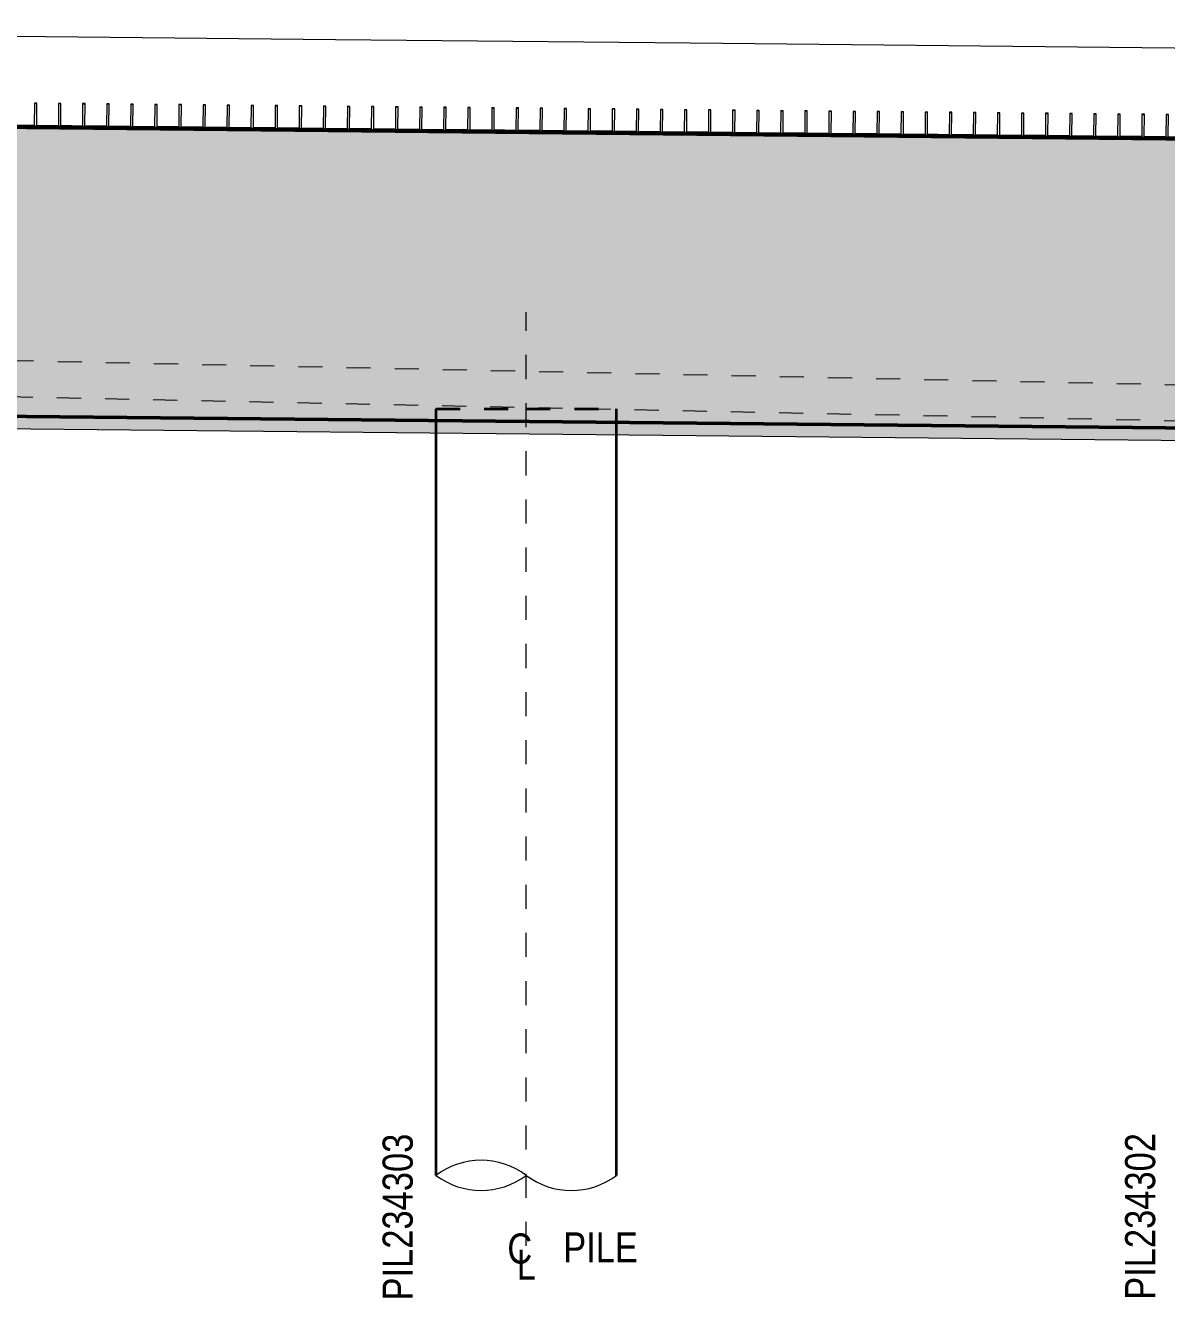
# Model space of a CAD drawing. Header units: metres. Extents: x 1652 to 1736, y -584 to 21.
# Drawn here: x 1724.7 to 1729.44, y 14.05 to 19.34 of the extents above; entities that cross this region are included whole.
import ezdxf

# ---------------------------------------------------------------- set-up
doc = ezdxf.new("R2010")
doc.units = ezdxf.units.M
doc.linetypes.add('JacobsCenter', pattern=[0.015, 0.009, -0.0015, 0.003, -0.0015])
doc.linetypes.add('JacobsDash', pattern=[0.0045, 0.003, -0.0015])
for name, color, linetype, lineweight in [('BRIDGE-ABUTMENT-CONC', 7, 'Continuous', 50), ('BRIDGE-FRAMING-LINE-18-HID', 7, 'JacobsDash', 18), ('D-BDGE', 7, 'Continuous', 13), ('D-BDGE-FLOOR', 7, 'Continuous', 50), ('D-BDGE-FNDN-LINES-18-HID', 7, 'JacobsDash', 18), ('D-BDGE-FNDN-PILE-CONC', 7, 'Continuous', 50), ('D-BDGE-FRAMING', 7, 'Continuous', 50), ('D-BDGE-LINE', 7, 'Continuous', 9), ('D-ENHA-GEN-LINE', 7, 'Continuous', 9), ('D-ENHA-TEXT-TAG', 7, 'Continuous', 18)]:
    doc.layers.add(name, color=color, linetype=linetype, lineweight=lineweight)
doc.styles.add('Arial Narrow_1', font='ARIALN.TTF', dxfattribs={"height": 0.125})

# ---------------------------------------------------------------- blocks, each defined once
blk = doc.blocks.new('01_SFO_FRP_Pile_CastInPlace_CS - CAST-IN-PLACE PILE - 0750-V4-DRG-2871071 - ABUTMENT A CONCRETE ELEVATION')
at = {"layer": 'D-BDGE-FNDN-LINES-18-HID', "lineweight": 35}
for p, q in [((1682.6854, 17.7527), (1682.6854, 17.7034)), ((1682.6854, 17.7527), (1683.0603, 17.7527)), ((1682.6854, 17.7527), (1683.0602, 17.7527)), ((1683.0603, 17.7527), (1683.4354, 17.7527)), ((1683.0604, 17.7527), (1683.4354, 17.7527)), ((1683.4354, 17.696), (1683.4354, 17.7527))]:
    blk.add_line(p, q, dxfattribs=at)
at = {"layer": 'D-BDGE-FNDN-PILE-CONC', "lineweight": 35}
for p, q in [((1682.6854, 17.7034), (1682.6854, 14.5698)), ((1683.4354, 14.5698), (1683.4354, 17.696))]:
    blk.add_line(p, q, dxfattribs=at)
blk = doc.blocks.new('07_STR_DPS_PermadecPanel - 07_STR_DPS_PermadecPanel-V16-DRG-2871071 - ABUTMENT A CONCRETE ELEVATION')
at = {"layer": 'BRIDGE-FRAMING-LINE-18-HID', "color": 9, "lineweight": 13, "true_color": 0xc3c3c3}
for p, q in [((1685.418, 18.9775), (1685.428, 18.9774)), ((1685.518, 18.9765), (1685.528, 18.9764)), ((1685.618, 18.9755), (1685.628, 18.9754)), ((1685.718, 18.9746), (1685.728, 18.9745)), ((1685.818, 18.9736), (1685.828, 18.9735)), ((1685.918, 18.9726), (1685.928, 18.9725)), ((1685.372, 18.8794), (1685.372, 18.8793)), ((1685.372, 18.879), (1685.372, 18.8793)), ((1685.3721, 18.885), (1685.4171, 18.8846)), ((1685.417, 18.8849), (1685.4171, 18.8846)), ((1685.4171, 18.8846), (1685.4171, 18.8848)), ((1685.427, 18.8848), (1685.427, 18.8845)), ((1685.4271, 18.8847), (1685.427, 18.8845)), ((1685.427, 18.8845), (1685.517, 18.8836)), ((1685.517, 18.8839), (1685.517, 18.8836)), ((1685.517, 18.8836), (1685.517, 18.8838)), ((1685.527, 18.8838), (1685.527, 18.8835)), ((1685.527, 18.8837), (1685.527, 18.8835)), ((1685.527, 18.8835), (1685.617, 18.8826)), ((1685.5774, 18.8773), (1685.9719, 18.8733)), ((1685.617, 18.8829), (1685.617, 18.8826)), ((1685.617, 18.8826), (1685.617, 18.8828)), ((1685.627, 18.8828), (1685.627, 18.8825)), ((1685.627, 18.8827), (1685.627, 18.8825)), ((1685.627, 18.8825), (1685.717, 18.8816)), ((1685.972, 18.873), (1685.6681, 18.876)), ((1685.717, 18.8819), (1685.717, 18.8816)), ((1685.717, 18.8816), (1685.717, 18.8818)), ((1685.727, 18.8818), (1685.727, 18.8815)), ((1685.727, 18.8817), (1685.727, 18.8815)), ((1685.727, 18.8815), (1685.817, 18.8806)), ((1685.817, 18.8809), (1685.817, 18.8806)), ((1685.817, 18.8806), (1685.817, 18.8808)), ((1685.827, 18.8808), (1685.827, 18.8805)), ((1685.827, 18.8807), (1685.827, 18.8805)), ((1685.827, 18.8805), (1685.917, 18.8796)), ((1685.917, 18.8799), (1685.917, 18.8796)), ((1685.917, 18.8796), (1685.917, 18.8798)), ((1685.927, 18.8798), (1685.927, 18.8795)), ((1685.927, 18.8797), (1685.927, 18.8795)), ((1685.927, 18.8795), (1685.972, 18.879)), ((1685.972, 18.873), (1685.9719, 18.8733)), ((1685.972, 18.8733), (1685.972, 18.873))]:
    blk.add_line(p, q, dxfattribs=at)
at = {"layer": 'D-BDGE-FRAMING', "color": 9, "lineweight": 13, "true_color": 0xc3c3c3}
for p, q in [((1685.418, 18.9779), (1685.417, 18.8849)), ((1685.428, 18.9778), (1685.418, 18.9779)), ((1685.427, 18.8848), (1685.428, 18.9778)), ((1685.518, 18.9769), (1685.517, 18.8839)), ((1685.528, 18.9768), (1685.518, 18.9769)), ((1685.527, 18.8838), (1685.528, 18.9768)), ((1685.6179, 18.9759), (1685.617, 18.8829)), ((1685.6279, 18.9758), (1685.6179, 18.9759)), ((1685.627, 18.8828), (1685.6279, 18.9758)), ((1685.7179, 18.9749), (1685.717, 18.8819)), ((1685.7279, 18.9748), (1685.7179, 18.9749)), ((1685.727, 18.8818), (1685.7279, 18.9748)), ((1685.8179, 18.9739), (1685.817, 18.8809)), ((1685.8279, 18.9738), (1685.8179, 18.9739)), ((1685.827, 18.8808), (1685.8279, 18.9738)), ((1685.9179, 18.9729), (1685.917, 18.8799)), ((1685.9279, 18.9728), (1685.9179, 18.9729)), ((1685.927, 18.8798), (1685.9279, 18.9728)), ((1685.417, 18.8849), (1685.372, 18.8853)), ((1685.372, 18.8853), (1685.372, 18.8794)), ((1685.372, 18.8793), (1685.5774, 18.8773)), ((1685.372, 18.8793), (1685.372, 18.879)), ((1685.668, 18.876), (1685.372, 18.879)), ((1685.517, 18.8839), (1685.427, 18.8848)), ((1685.617, 18.8829), (1685.527, 18.8838)), ((1685.717, 18.8819), (1685.627, 18.8828)), ((1685.817, 18.8809), (1685.727, 18.8818)), ((1685.917, 18.8799), (1685.827, 18.8808)), ((1685.972, 18.8793), (1685.927, 18.8798)), ((1685.9719, 18.8733), (1685.972, 18.8793))]:
    blk.add_line(p, q, dxfattribs=at)
blk = doc.blocks.new('07_STR_DPS_PermadecPanel - 07_STR_DPS_PermadecPanel-5973115-DRG-2871071 - ABUTMENT A CONCRETE ELEVATION')
at = {"layer": 'BRIDGE-FRAMING-LINE-18-HID', "color": 9, "lineweight": 13, "true_color": 0xc3c3c3}
for p, q in [((1684.818, 18.9836), (1684.828, 18.9835)), ((1684.918, 18.9826), (1684.928, 18.9825)), ((1685.018, 18.9816), (1685.028, 18.9815)), ((1685.118, 18.9807), (1685.128, 18.9806)), ((1685.218, 18.9797), (1685.228, 18.9796)), ((1685.318, 18.9787), (1685.328, 18.9786)), ((1684.772, 18.8851), (1684.772, 18.8854)), ((1684.772, 18.8854), (1684.772, 18.8851)), ((1685.372, 18.8791), (1684.772, 18.8851)), ((1684.7721, 18.8911), (1684.8171, 18.8907)), ((1684.817, 18.891), (1684.8171, 18.8907)), ((1684.8171, 18.8907), (1684.8171, 18.8909)), ((1684.827, 18.8909), (1684.827, 18.8906)), ((1684.8271, 18.8908), (1684.827, 18.8906)), ((1684.827, 18.8906), (1684.917, 18.8897)), ((1684.917, 18.89), (1684.917, 18.8897)), ((1684.917, 18.8897), (1684.917, 18.8899)), ((1684.927, 18.8899), (1684.927, 18.8896)), ((1684.927, 18.8898), (1684.927, 18.8896)), ((1684.927, 18.8896), (1685.017, 18.8887)), ((1685.017, 18.889), (1685.017, 18.8887)), ((1685.017, 18.8887), (1685.017, 18.8889)), ((1685.027, 18.8889), (1685.027, 18.8886)), ((1685.027, 18.8888), (1685.027, 18.8886)), ((1685.027, 18.8886), (1685.117, 18.8877)), ((1685.117, 18.888), (1685.117, 18.8877)), ((1685.117, 18.8877), (1685.117, 18.8879)), ((1685.127, 18.8879), (1685.127, 18.8876)), ((1685.127, 18.8878), (1685.127, 18.8876)), ((1685.127, 18.8876), (1685.217, 18.8867)), ((1685.217, 18.887), (1685.217, 18.8867)), ((1685.217, 18.8867), (1685.217, 18.8869)), ((1685.227, 18.8869), (1685.227, 18.8866)), ((1685.227, 18.8868), (1685.227, 18.8866)), ((1685.227, 18.8866), (1685.317, 18.8857)), ((1685.317, 18.886), (1685.317, 18.8857)), ((1685.317, 18.8857), (1685.317, 18.8859)), ((1685.327, 18.8859), (1685.327, 18.8856)), ((1685.327, 18.8858), (1685.327, 18.8856)), ((1685.327, 18.8856), (1685.372, 18.8851)), ((1685.372, 18.8791), (1685.3719, 18.8794)), ((1685.372, 18.8793), (1685.372, 18.8791))]:
    blk.add_line(p, q, dxfattribs=at)
at = {"layer": 'D-BDGE-FRAMING', "color": 9, "lineweight": 13, "true_color": 0xc3c3c3}
for p, q in [((1684.818, 18.984), (1684.817, 18.891)), ((1684.828, 18.9839), (1684.818, 18.984)), ((1684.827, 18.8909), (1684.828, 18.9839)), ((1684.918, 18.983), (1684.917, 18.89)), ((1684.928, 18.9829), (1684.918, 18.983)), ((1684.927, 18.8899), (1684.928, 18.9829)), ((1685.0179, 18.982), (1685.017, 18.889)), ((1685.0279, 18.9819), (1685.0179, 18.982)), ((1685.027, 18.8889), (1685.0279, 18.9819)), ((1685.1179, 18.981), (1685.117, 18.888)), ((1685.1279, 18.9809), (1685.1179, 18.981)), ((1685.127, 18.8879), (1685.1279, 18.9809)), ((1685.2179, 18.98), (1685.217, 18.887)), ((1685.2279, 18.9799), (1685.2179, 18.98)), ((1685.227, 18.8869), (1685.2279, 18.9799)), ((1685.3179, 18.979), (1685.317, 18.886)), ((1685.3279, 18.9789), (1685.3179, 18.979)), ((1685.327, 18.8859), (1685.3279, 18.9789)), ((1684.817, 18.891), (1684.772, 18.8914)), ((1684.772, 18.8914), (1684.772, 18.8854)), ((1684.772, 18.8854), (1685.3719, 18.8794)), ((1684.917, 18.89), (1684.827, 18.8909)), ((1685.017, 18.889), (1684.927, 18.8899)), ((1685.117, 18.888), (1685.027, 18.8889)), ((1685.217, 18.887), (1685.127, 18.8879)), ((1685.317, 18.886), (1685.227, 18.8869)), ((1685.372, 18.8854), (1685.327, 18.8859)), ((1685.3719, 18.8794), (1685.372, 18.8854))]:
    blk.add_line(p, q, dxfattribs=at)
blk = doc.blocks.new('07_STR_DPS_PermadecPanel - 07_STR_DPS_PermadecPanel-V17-DRG-2871071 - ABUTMENT A CONCRETE ELEVATION')
at = {"layer": 'BRIDGE-FRAMING-LINE-18-HID', "color": 9, "lineweight": 13, "true_color": 0xc3c3c3}
for p, q in [((1684.218, 18.9896), (1684.228, 18.9895)), ((1684.318, 18.9886), (1684.328, 18.9885)), ((1684.418, 18.9876), (1684.428, 18.9875)), ((1684.518, 18.9867), (1684.528, 18.9866)), ((1684.618, 18.9857), (1684.628, 18.9856)), ((1684.718, 18.9847), (1684.728, 18.9846)), ((1684.172, 18.8911), (1684.172, 18.8914)), ((1684.172, 18.8913), (1684.172, 18.8911)), ((1684.772, 18.8851), (1684.172, 18.8911)), ((1684.1721, 18.8971), (1684.2171, 18.8967)), ((1684.217, 18.897), (1684.2171, 18.8967)), ((1684.2171, 18.8967), (1684.2171, 18.8969)), ((1684.227, 18.8969), (1684.227, 18.8966)), ((1684.2271, 18.8968), (1684.227, 18.8966)), ((1684.227, 18.8966), (1684.317, 18.8957)), ((1684.317, 18.896), (1684.317, 18.8957)), ((1684.317, 18.8957), (1684.317, 18.8959)), ((1684.327, 18.8959), (1684.327, 18.8956)), ((1684.327, 18.8958), (1684.327, 18.8956)), ((1684.327, 18.8956), (1684.417, 18.8947)), ((1684.417, 18.895), (1684.417, 18.8947)), ((1684.417, 18.8947), (1684.417, 18.8949)), ((1684.427, 18.8949), (1684.427, 18.8946)), ((1684.427, 18.8948), (1684.427, 18.8946)), ((1684.427, 18.8946), (1684.517, 18.8937)), ((1684.517, 18.894), (1684.517, 18.8937)), ((1684.517, 18.8937), (1684.517, 18.8939)), ((1684.527, 18.8939), (1684.527, 18.8936)), ((1684.527, 18.8938), (1684.527, 18.8936)), ((1684.527, 18.8936), (1684.617, 18.8927)), ((1684.617, 18.893), (1684.617, 18.8927)), ((1684.617, 18.8927), (1684.617, 18.8929)), ((1684.627, 18.8929), (1684.627, 18.8926)), ((1684.627, 18.8928), (1684.627, 18.8926)), ((1684.627, 18.8926), (1684.717, 18.8917)), ((1684.717, 18.892), (1684.717, 18.8917)), ((1684.717, 18.8917), (1684.717, 18.8919)), ((1684.727, 18.8919), (1684.727, 18.8916)), ((1684.727, 18.8918), (1684.727, 18.8916)), ((1684.727, 18.8916), (1684.772, 18.8911)), ((1684.772, 18.8851), (1684.7719, 18.8854)), ((1684.772, 18.8854), (1684.772, 18.8851))]:
    blk.add_line(p, q, dxfattribs=at)
at = {"layer": 'D-BDGE-FRAMING', "color": 9, "lineweight": 13, "true_color": 0xc3c3c3}
for p, q in [((1684.218, 18.99), (1684.217, 18.897)), ((1684.228, 18.9899), (1684.218, 18.99)), ((1684.227, 18.8969), (1684.228, 18.9899)), ((1684.318, 18.989), (1684.317, 18.896)), ((1684.328, 18.9889), (1684.318, 18.989)), ((1684.327, 18.8959), (1684.328, 18.9889)), ((1684.4179, 18.988), (1684.417, 18.895)), ((1684.4279, 18.9879), (1684.4179, 18.988)), ((1684.427, 18.8949), (1684.4279, 18.9879)), ((1684.5179, 18.987), (1684.517, 18.894)), ((1684.5279, 18.9869), (1684.5179, 18.987)), ((1684.527, 18.8939), (1684.5279, 18.9869)), ((1684.6179, 18.986), (1684.617, 18.893)), ((1684.6279, 18.9859), (1684.6179, 18.986)), ((1684.627, 18.8929), (1684.6279, 18.9859)), ((1684.7179, 18.985), (1684.717, 18.892)), ((1684.7279, 18.9849), (1684.7179, 18.985)), ((1684.727, 18.8919), (1684.7279, 18.9849)), ((1684.217, 18.897), (1684.172, 18.8974)), ((1684.172, 18.8974), (1684.172, 18.8914)), ((1684.172, 18.8914), (1684.7719, 18.8854)), ((1684.317, 18.896), (1684.227, 18.8969)), ((1684.417, 18.895), (1684.327, 18.8959)), ((1684.517, 18.894), (1684.427, 18.8949)), ((1684.617, 18.893), (1684.527, 18.8939)), ((1684.717, 18.892), (1684.627, 18.8929)), ((1684.772, 18.8914), (1684.727, 18.8919)), ((1684.7719, 18.8854), (1684.772, 18.8914))]:
    blk.add_line(p, q, dxfattribs=at)
blk = doc.blocks.new('07_STR_DPS_PermadecPanel - 07_STR_DPS_PermadecPanel-5973118-DRG-2871071 - ABUTMENT A CONCRETE ELEVATION')
at = {"layer": 'BRIDGE-FRAMING-LINE-18-HID', "color": 9, "lineweight": 13, "true_color": 0xc3c3c3}
for p, q in [((1683.618, 18.9956), (1683.628, 18.9955)), ((1683.718, 18.9946), (1683.728, 18.9945)), ((1683.818, 18.9936), (1683.828, 18.9935)), ((1683.918, 18.9926), (1683.928, 18.9925)), ((1684.018, 18.9916), (1684.028, 18.9915)), ((1684.118, 18.9906), (1684.128, 18.9905)), ((1683.5721, 18.903), (1683.6171, 18.9026)), ((1683.617, 18.9029), (1683.6171, 18.9026)), ((1683.6171, 18.9026), (1683.6171, 18.9029)), ((1683.6271, 18.9028), (1683.627, 18.9025)), ((1683.627, 18.9028), (1683.627, 18.9025)), ((1683.627, 18.9025), (1683.717, 18.9016)), ((1683.717, 18.9016), (1683.717, 18.9019)), ((1683.717, 18.9019), (1683.717, 18.9016)), ((1683.727, 18.9018), (1683.727, 18.9015)), ((1683.727, 18.9018), (1683.727, 18.9015)), ((1683.727, 18.9015), (1683.817, 18.9006)), ((1683.572, 18.8975), (1683.572, 18.8974)), ((1683.572, 18.897), (1683.572, 18.8973)), ((1683.817, 18.9006), (1683.817, 18.9009)), ((1683.817, 18.9009), (1683.817, 18.9006)), ((1683.827, 18.9008), (1683.827, 18.9005)), ((1683.827, 18.9008), (1683.827, 18.9005)), ((1683.827, 18.9005), (1683.917, 18.8996)), ((1683.917, 18.8996), (1683.917, 18.8999)), ((1683.917, 18.8999), (1683.917, 18.8996)), ((1683.927, 18.8998), (1683.927, 18.8995)), ((1683.927, 18.8998), (1683.927, 18.8995)), ((1683.927, 18.8995), (1684.017, 18.8986)), ((1684.017, 18.8986), (1684.017, 18.8989)), ((1684.017, 18.8989), (1684.017, 18.8986)), ((1684.0252, 18.8928), (1684.1719, 18.8914)), ((1684.027, 18.8988), (1684.027, 18.8985)), ((1684.027, 18.8988), (1684.027, 18.8985)), ((1684.027, 18.8985), (1684.117, 18.8976)), ((1684.172, 18.891), (1684.1033, 18.8917)), ((1684.117, 18.8976), (1684.117, 18.8979)), ((1684.117, 18.8979), (1684.117, 18.8976)), ((1684.127, 18.8978), (1684.127, 18.8975)), ((1684.127, 18.8978), (1684.127, 18.8975)), ((1684.127, 18.8975), (1684.172, 18.897)), ((1684.172, 18.891), (1684.1719, 18.8914)), ((1684.172, 18.8913), (1684.172, 18.891))]:
    blk.add_line(p, q, dxfattribs=at)
at = {"layer": 'D-BDGE-FRAMING', "color": 9, "lineweight": 13, "true_color": 0xc3c3c3}
for p, q in [((1683.618, 18.9959), (1683.617, 18.9029)), ((1683.628, 18.9958), (1683.618, 18.9959)), ((1683.627, 18.9028), (1683.628, 18.9958)), ((1683.718, 18.9949), (1683.717, 18.9019)), ((1683.728, 18.9948), (1683.718, 18.9949)), ((1683.727, 18.9018), (1683.728, 18.9948)), ((1683.8179, 18.9939), (1683.817, 18.9009)), ((1683.8279, 18.9938), (1683.8179, 18.9939)), ((1683.827, 18.9008), (1683.8279, 18.9938)), ((1683.9179, 18.9929), (1683.917, 18.8999)), ((1683.9279, 18.9928), (1683.9179, 18.9929)), ((1683.927, 18.8998), (1683.9279, 18.9928)), ((1684.0179, 18.9919), (1684.017, 18.8989)), ((1684.0279, 18.9918), (1684.0179, 18.9919)), ((1684.027, 18.8988), (1684.0279, 18.9918)), ((1684.1179, 18.9909), (1684.117, 18.8979)), ((1684.1279, 18.9908), (1684.1179, 18.9909)), ((1684.127, 18.8978), (1684.1279, 18.9908)), ((1683.617, 18.9029), (1683.572, 18.9034)), ((1683.572, 18.9034), (1683.572, 18.8975)), ((1683.717, 18.9019), (1683.627, 18.9028)), ((1683.817, 18.9009), (1683.727, 18.9018)), ((1683.572, 18.8974), (1684.0251, 18.8928)), ((1683.572, 18.8974), (1683.572, 18.897)), ((1684.1032, 18.8917), (1683.572, 18.897)), ((1683.917, 18.8999), (1683.827, 18.9008)), ((1684.017, 18.8989), (1683.927, 18.8998)), ((1684.117, 18.8979), (1684.027, 18.8988)), ((1684.172, 18.8974), (1684.127, 18.8978)), ((1684.1719, 18.8914), (1684.172, 18.8974))]:
    blk.add_line(p, q, dxfattribs=at)
blk = doc.blocks.new('07_STR_DPS_PermadecPanel - 07_STR_DPS_PermadecPanel-5973119-DRG-2871071 - ABUTMENT A CONCRETE ELEVATION')
at = {"layer": 'BRIDGE-FRAMING-LINE-18-HID', "color": 9, "lineweight": 13, "true_color": 0xc3c3c3}
for p, q in [((1683.018, 19.0017), (1683.028, 19.0016)), ((1683.118, 19.0007), (1683.128, 19.0006)), ((1683.218, 18.9997), (1683.228, 18.9996)), ((1683.318, 18.9988), (1683.328, 18.9987)), ((1683.418, 18.9978), (1683.428, 18.9977)), ((1683.518, 18.9968), (1683.528, 18.9967)), ((1682.972, 18.9032), (1682.972, 18.9035)), ((1682.972, 18.9034), (1682.972, 18.9032)), ((1683.572, 18.8972), (1682.972, 18.9032)), ((1682.9721, 18.9092), (1683.0171, 18.9088)), ((1683.017, 18.9091), (1683.0171, 18.9088)), ((1683.0171, 18.9088), (1683.0171, 18.909)), ((1683.027, 18.909), (1683.027, 18.9087)), ((1683.0271, 18.9089), (1683.027, 18.9087)), ((1683.027, 18.9087), (1683.117, 18.9078)), ((1683.117, 18.9081), (1683.117, 18.9078)), ((1683.117, 18.9078), (1683.117, 18.908)), ((1683.127, 18.908), (1683.127, 18.9077)), ((1683.127, 18.9079), (1683.127, 18.9077)), ((1683.127, 18.9077), (1683.217, 18.9068)), ((1683.217, 18.9071), (1683.217, 18.9068)), ((1683.217, 18.9068), (1683.217, 18.907)), ((1683.227, 18.907), (1683.227, 18.9067)), ((1683.227, 18.9069), (1683.227, 18.9067)), ((1683.227, 18.9067), (1683.317, 18.9058)), ((1683.317, 18.9061), (1683.317, 18.9058)), ((1683.317, 18.9058), (1683.317, 18.906)), ((1683.327, 18.906), (1683.327, 18.9057)), ((1683.327, 18.9059), (1683.327, 18.9057)), ((1683.327, 18.9057), (1683.417, 18.9048)), ((1683.417, 18.9051), (1683.417, 18.9048)), ((1683.417, 18.9048), (1683.417, 18.905)), ((1683.427, 18.905), (1683.427, 18.9047)), ((1683.427, 18.9049), (1683.427, 18.9047)), ((1683.427, 18.9047), (1683.517, 18.9038)), ((1683.517, 18.9041), (1683.517, 18.9038)), ((1683.517, 18.9038), (1683.517, 18.904)), ((1683.527, 18.904), (1683.527, 18.9037)), ((1683.527, 18.9039), (1683.527, 18.9037)), ((1683.527, 18.9037), (1683.572, 18.9032)), ((1683.572, 18.8972), (1683.5719, 18.8975)), ((1683.572, 18.8973), (1683.572, 18.8972))]:
    blk.add_line(p, q, dxfattribs=at)
at = {"layer": 'D-BDGE-FRAMING', "color": 9, "lineweight": 13, "true_color": 0xc3c3c3}
for p, q in [((1683.018, 19.0021), (1683.017, 18.9091)), ((1683.028, 19.002), (1683.018, 19.0021)), ((1683.027, 18.909), (1683.028, 19.002)), ((1683.118, 19.0011), (1683.117, 18.9081)), ((1683.128, 19.001), (1683.118, 19.0011)), ((1683.127, 18.908), (1683.128, 19.001)), ((1683.2179, 19.0001), (1683.217, 18.9071)), ((1683.2279, 19), (1683.2179, 19.0001)), ((1683.227, 18.907), (1683.2279, 19)), ((1683.3179, 18.9991), (1683.317, 18.9061)), ((1683.3279, 18.999), (1683.3179, 18.9991)), ((1683.327, 18.906), (1683.3279, 18.999)), ((1683.4179, 18.9981), (1683.417, 18.9051)), ((1683.4279, 18.998), (1683.4179, 18.9981)), ((1683.427, 18.905), (1683.4279, 18.998)), ((1683.5179, 18.9971), (1683.517, 18.9041)), ((1683.5279, 18.997), (1683.5179, 18.9971)), ((1683.527, 18.904), (1683.5279, 18.997)), ((1683.017, 18.9091), (1682.972, 18.9095)), ((1682.972, 18.9095), (1682.972, 18.9035)), ((1682.972, 18.9035), (1683.5719, 18.8975)), ((1683.117, 18.9081), (1683.027, 18.909)), ((1683.217, 18.9071), (1683.127, 18.908)), ((1683.317, 18.9061), (1683.227, 18.907)), ((1683.417, 18.9051), (1683.327, 18.906)), ((1683.517, 18.9041), (1683.427, 18.905)), ((1683.572, 18.9035), (1683.527, 18.904)), ((1683.5719, 18.8975), (1683.572, 18.9035))]:
    blk.add_line(p, q, dxfattribs=at)
blk = doc.blocks.new('07_STR_DPS_PermadecPanel - 07_STR_DPS_PermadecPanel-5973120-DRG-2871071 - ABUTMENT A CONCRETE ELEVATION')
at = {"layer": 'BRIDGE-FRAMING-LINE-18-HID', "color": 9, "lineweight": 13, "true_color": 0xc3c3c3}
for p, q in [((1682.418, 19.0076), (1682.428, 19.0075)), ((1682.518, 19.0066), (1682.528, 19.0065)), ((1682.618, 19.0056), (1682.628, 19.0055)), ((1682.718, 19.0046), (1682.728, 19.0045)), ((1682.818, 19.0036), (1682.828, 19.0035)), ((1682.918, 19.0026), (1682.928, 19.0025)), ((1682.372, 18.9094), (1682.372, 18.9091)), ((1682.372, 18.9091), (1682.372, 18.9093)), ((1682.3721, 18.9151), (1682.4171, 18.9146)), ((1682.417, 18.9149), (1682.4171, 18.9146)), ((1682.4171, 18.9146), (1682.4171, 18.9149)), ((1682.972, 18.9031), (1682.4221, 18.9086)), ((1682.4271, 18.9148), (1682.427, 18.9145)), ((1682.427, 18.9148), (1682.427, 18.9145)), ((1682.427, 18.9145), (1682.517, 18.9136)), ((1682.429, 18.9088), (1682.9719, 18.9034)), ((1682.517, 18.9136), (1682.517, 18.9139)), ((1682.517, 18.9139), (1682.517, 18.9136)), ((1682.527, 18.9138), (1682.527, 18.9135)), ((1682.527, 18.9138), (1682.527, 18.9135)), ((1682.527, 18.9135), (1682.617, 18.9126)), ((1682.617, 18.9126), (1682.617, 18.9129)), ((1682.617, 18.9129), (1682.617, 18.9126)), ((1682.627, 18.9128), (1682.627, 18.9125)), ((1682.627, 18.9128), (1682.627, 18.9125)), ((1682.627, 18.9125), (1682.717, 18.9116)), ((1682.717, 18.9116), (1682.717, 18.9119)), ((1682.717, 18.9119), (1682.717, 18.9116)), ((1682.727, 18.9118), (1682.727, 18.9115)), ((1682.727, 18.9118), (1682.727, 18.9115)), ((1682.727, 18.9115), (1682.817, 18.9106)), ((1682.817, 18.9106), (1682.817, 18.9109)), ((1682.817, 18.9109), (1682.817, 18.9106)), ((1682.827, 18.9108), (1682.827, 18.9105)), ((1682.827, 18.9108), (1682.827, 18.9105)), ((1682.827, 18.9105), (1682.917, 18.9096)), ((1682.917, 18.9096), (1682.917, 18.9099)), ((1682.917, 18.9099), (1682.917, 18.9096)), ((1682.927, 18.9098), (1682.927, 18.9095)), ((1682.927, 18.9098), (1682.927, 18.9095)), ((1682.927, 18.9095), (1682.972, 18.9091)), ((1682.972, 18.9031), (1682.9719, 18.9034)), ((1682.972, 18.9034), (1682.972, 18.9031))]:
    blk.add_line(p, q, dxfattribs=at)
at = {"layer": 'D-BDGE-FRAMING', "color": 9, "lineweight": 13, "true_color": 0xc3c3c3}
for p, q in [((1682.418, 19.0079), (1682.417, 18.9149)), ((1682.428, 19.0078), (1682.418, 19.0079)), ((1682.427, 18.9148), (1682.428, 19.0078)), ((1682.518, 19.0069), (1682.517, 18.9139)), ((1682.528, 19.0068), (1682.518, 19.0069)), ((1682.527, 18.9138), (1682.528, 19.0068)), ((1682.6179, 19.0059), (1682.617, 18.9129)), ((1682.6279, 19.0058), (1682.6179, 19.0059)), ((1682.627, 18.9128), (1682.6279, 19.0058)), ((1682.7179, 19.0049), (1682.717, 18.9119)), ((1682.7279, 19.0048), (1682.7179, 19.0049)), ((1682.727, 18.9118), (1682.7279, 19.0048)), ((1682.8179, 19.0039), (1682.817, 18.9109)), ((1682.8279, 19.0038), (1682.8179, 19.0039)), ((1682.827, 18.9108), (1682.8279, 19.0038)), ((1682.9179, 19.0029), (1682.917, 18.9099)), ((1682.9279, 19.0028), (1682.9179, 19.0029)), ((1682.927, 18.9098), (1682.9279, 19.0028)), ((1682.417, 18.9149), (1682.372, 18.9154)), ((1682.372, 18.9154), (1682.372, 18.9094)), ((1682.372, 18.9094), (1682.4289, 18.9088)), ((1682.422, 18.9086), (1682.372, 18.9091)), ((1682.517, 18.9139), (1682.427, 18.9148)), ((1682.617, 18.9129), (1682.527, 18.9138)), ((1682.717, 18.9119), (1682.627, 18.9128)), ((1682.817, 18.9109), (1682.727, 18.9118)), ((1682.917, 18.9099), (1682.827, 18.9108)), ((1682.972, 18.9094), (1682.927, 18.9098)), ((1682.9719, 18.9034), (1682.972, 18.9094))]:
    blk.add_line(p, q, dxfattribs=at)
blk = doc.blocks.new('07_STR_DPS_PermadecPanel - 07_STR_DPS_PermadecPanel-V18-DRG-2871071 - ABUTMENT A CONCRETE ELEVATION')
at = {"layer": 'BRIDGE-FRAMING-LINE-18-HID', "color": 9, "lineweight": 13, "true_color": 0xc3c3c3}
for p, q in [((1681.818, 19.0135), (1681.828, 19.0134)), ((1681.918, 19.0125), (1681.928, 19.0124)), ((1682.018, 19.0115), (1682.028, 19.0114)), ((1682.118, 19.0106), (1682.128, 19.0105)), ((1682.218, 19.0096), (1682.228, 19.0095)), ((1682.318, 19.0086), (1682.328, 19.0085)), ((1681.772, 18.9155), (1681.772, 18.9153)), ((1681.772, 18.915), (1681.772, 18.9153)), ((1681.7721, 18.921), (1681.8171, 18.9206)), ((1681.817, 18.9209), (1681.8171, 18.9206)), ((1681.8171, 18.9206), (1681.8171, 18.9208)), ((1681.827, 18.9208), (1681.827, 18.9205)), ((1681.8271, 18.9207), (1681.827, 18.9205)), ((1681.827, 18.9205), (1681.917, 18.9196)), ((1681.917, 18.9199), (1681.917, 18.9196)), ((1681.917, 18.9196), (1681.917, 18.9198)), ((1681.927, 18.9198), (1681.927, 18.9195)), ((1681.927, 18.9197), (1681.927, 18.9195)), ((1681.927, 18.9195), (1682.017, 18.9186)), ((1682.017, 18.9189), (1682.017, 18.9186)), ((1682.017, 18.9186), (1682.017, 18.9188)), ((1682.027, 18.9188), (1682.027, 18.9185)), ((1682.027, 18.9187), (1682.027, 18.9185)), ((1682.027, 18.9185), (1682.117, 18.9176)), ((1682.117, 18.9179), (1682.117, 18.9176)), ((1682.117, 18.9176), (1682.117, 18.9178)), ((1682.127, 18.9178), (1682.127, 18.9175)), ((1682.127, 18.9177), (1682.127, 18.9175)), ((1682.127, 18.9175), (1682.217, 18.9166)), ((1682.217, 18.9169), (1682.217, 18.9166)), ((1682.217, 18.9166), (1682.217, 18.9168)), ((1682.227, 18.9168), (1682.227, 18.9165)), ((1682.227, 18.9167), (1682.227, 18.9165)), ((1682.227, 18.9165), (1682.317, 18.9156)), ((1682.317, 18.9159), (1682.317, 18.9156)), ((1682.317, 18.9156), (1682.317, 18.9158)), ((1682.327, 18.9158), (1682.327, 18.9155)), ((1682.327, 18.9157), (1682.327, 18.9155)), ((1682.327, 18.9155), (1682.372, 18.915)), ((1682.372, 18.9093), (1682.372, 18.909))]:
    blk.add_line(p, q, dxfattribs=at)
at = {"layer": 'D-BDGE-FRAMING', "color": 9, "lineweight": 13, "true_color": 0xc3c3c3}
for p, q in [((1681.818, 19.0139), (1681.817, 18.9209)), ((1681.828, 19.0138), (1681.818, 19.0139)), ((1681.827, 18.9208), (1681.828, 19.0138)), ((1681.918, 19.0129), (1681.917, 18.9199)), ((1681.928, 19.0128), (1681.918, 19.0129)), ((1681.927, 18.9198), (1681.928, 19.0128)), ((1682.0179, 19.0119), (1682.017, 18.9189)), ((1682.0279, 19.0118), (1682.0179, 19.0119)), ((1682.027, 18.9188), (1682.0279, 19.0118)), ((1682.1179, 19.0109), (1682.117, 18.9179)), ((1682.1279, 19.0108), (1682.1179, 19.0109)), ((1682.127, 18.9178), (1682.1279, 19.0108)), ((1682.2179, 19.0099), (1682.217, 18.9169)), ((1682.2279, 19.0098), (1682.2179, 19.0099)), ((1682.227, 18.9168), (1682.2279, 19.0098)), ((1682.3179, 19.0089), (1682.317, 18.9159)), ((1682.3279, 19.0088), (1682.3179, 19.0089)), ((1682.327, 18.9158), (1682.3279, 19.0088)), ((1681.817, 18.9209), (1681.772, 18.9213)), ((1681.772, 18.9213), (1681.772, 18.9155)), ((1681.772, 18.9153), (1682.3719, 18.9093)), ((1681.772, 18.9153), (1681.772, 18.915)), ((1682.372, 18.909), (1681.772, 18.915)), ((1681.917, 18.9199), (1681.827, 18.9208)), ((1682.017, 18.9189), (1681.927, 18.9198)), ((1682.117, 18.9179), (1682.027, 18.9188)), ((1682.217, 18.9169), (1682.127, 18.9178)), ((1682.317, 18.9159), (1682.227, 18.9168)), ((1682.372, 18.9153), (1682.327, 18.9158)), ((1682.3719, 18.9094), (1682.372, 18.9153)), ((1682.372, 18.909), (1682.3719, 18.9093))]:
    blk.add_line(p, q, dxfattribs=at)
blk = doc.blocks.new('07_STR_DPS_PermadecPanel - 07_STR_DPS_PermadecPanel-5973121-DRG-2871071 - ABUTMENT A CONCRETE ELEVATION')
at = {"layer": 'BRIDGE-FRAMING-LINE-18-HID', "color": 9, "lineweight": 13, "true_color": 0xc3c3c3}
for p, q in [((1681.218, 19.0197), (1681.228, 19.0196)), ((1681.318, 19.0187), (1681.328, 19.0186)), ((1681.418, 19.0177), (1681.428, 19.0176)), ((1681.518, 19.0168), (1681.528, 19.0167)), ((1681.618, 19.0158), (1681.628, 19.0157)), ((1681.718, 19.0148), (1681.728, 19.0147)), ((1681.172, 18.9212), (1681.172, 18.9215)), ((1681.172, 18.9215), (1681.172, 18.9212)), ((1681.772, 18.9152), (1681.172, 18.9212)), ((1681.1721, 18.9272), (1681.2171, 18.9268)), ((1681.217, 18.9271), (1681.2171, 18.9268)), ((1681.2171, 18.9268), (1681.2171, 18.927)), ((1681.227, 18.927), (1681.227, 18.9267)), ((1681.2271, 18.9269), (1681.227, 18.9267)), ((1681.227, 18.9267), (1681.317, 18.9258)), ((1681.317, 18.9261), (1681.317, 18.9258)), ((1681.317, 18.9258), (1681.317, 18.926)), ((1681.327, 18.926), (1681.327, 18.9257)), ((1681.327, 18.9259), (1681.327, 18.9257)), ((1681.327, 18.9257), (1681.417, 18.9248)), ((1681.417, 18.9251), (1681.417, 18.9248)), ((1681.417, 18.9248), (1681.417, 18.925)), ((1681.427, 18.925), (1681.427, 18.9247)), ((1681.427, 18.9249), (1681.427, 18.9247)), ((1681.427, 18.9247), (1681.517, 18.9238)), ((1681.517, 18.9241), (1681.517, 18.9238)), ((1681.517, 18.9238), (1681.517, 18.924)), ((1681.527, 18.924), (1681.527, 18.9237)), ((1681.527, 18.9239), (1681.527, 18.9237)), ((1681.527, 18.9237), (1681.617, 18.9228)), ((1681.617, 18.9231), (1681.617, 18.9228)), ((1681.617, 18.9228), (1681.617, 18.923)), ((1681.627, 18.923), (1681.627, 18.9227)), ((1681.627, 18.9229), (1681.627, 18.9227)), ((1681.627, 18.9227), (1681.717, 18.9218)), ((1681.717, 18.9221), (1681.717, 18.9218)), ((1681.717, 18.9218), (1681.717, 18.922)), ((1681.727, 18.922), (1681.727, 18.9217)), ((1681.727, 18.9219), (1681.727, 18.9217)), ((1681.727, 18.9217), (1681.772, 18.9212)), ((1681.772, 18.9152), (1681.7719, 18.9155)), ((1681.772, 18.9153), (1681.772, 18.9152))]:
    blk.add_line(p, q, dxfattribs=at)
at = {"layer": 'D-BDGE-FRAMING', "color": 9, "lineweight": 13, "true_color": 0xc3c3c3}
for p, q in [((1681.218, 19.0201), (1681.217, 18.9271)), ((1681.228, 19.02), (1681.218, 19.0201)), ((1681.227, 18.927), (1681.228, 19.02)), ((1681.318, 19.0191), (1681.317, 18.9261)), ((1681.328, 19.019), (1681.318, 19.0191)), ((1681.327, 18.926), (1681.328, 19.019)), ((1681.4179, 19.0181), (1681.417, 18.9251)), ((1681.4279, 19.018), (1681.4179, 19.0181)), ((1681.427, 18.925), (1681.4279, 19.018)), ((1681.5179, 19.0171), (1681.517, 18.9241)), ((1681.5279, 19.017), (1681.5179, 19.0171)), ((1681.527, 18.924), (1681.5279, 19.017)), ((1681.6179, 19.0161), (1681.617, 18.9231)), ((1681.6279, 19.016), (1681.6179, 19.0161)), ((1681.627, 18.923), (1681.6279, 19.016)), ((1681.7179, 19.0151), (1681.717, 18.9221)), ((1681.7279, 19.015), (1681.7179, 19.0151)), ((1681.727, 18.922), (1681.7279, 19.015)), ((1681.217, 18.9271), (1681.172, 18.9275)), ((1681.172, 18.9275), (1681.172, 18.9215)), ((1681.172, 18.9215), (1681.7719, 18.9155)), ((1681.317, 18.9261), (1681.227, 18.927)), ((1681.417, 18.9251), (1681.327, 18.926)), ((1681.517, 18.9241), (1681.427, 18.925)), ((1681.617, 18.9231), (1681.527, 18.924)), ((1681.717, 18.9221), (1681.627, 18.923)), ((1681.772, 18.9215), (1681.727, 18.922)), ((1681.7719, 18.9155), (1681.772, 18.9215))]:
    blk.add_line(p, q, dxfattribs=at)
blk = doc.blocks.new('07_STR_DPS_PermadecPanel - 07_STR_DPS_PermadecPanel-5973122-DRG-2871071 - ABUTMENT A CONCRETE ELEVATION')
at = {"layer": 'BRIDGE-FRAMING-LINE-18-HID', "color": 9, "lineweight": 13, "true_color": 0xc3c3c3}
for p, q in [((1680.618, 19.0257), (1680.628, 19.0256)), ((1680.718, 19.0247), (1680.728, 19.0246)), ((1680.818, 19.0237), (1680.828, 19.0236)), ((1680.918, 19.0228), (1680.928, 19.0227)), ((1681.018, 19.0218), (1681.028, 19.0217)), ((1681.118, 19.0208), (1681.128, 19.0207)), ((1680.572, 18.9272), (1680.572, 18.9275)), ((1680.572, 18.9275), (1680.572, 18.9272)), ((1681.172, 18.9212), (1680.572, 18.9272)), ((1680.5721, 18.9332), (1680.6171, 18.9328)), ((1680.617, 18.9331), (1680.6171, 18.9328)), ((1680.6171, 18.9328), (1680.6171, 18.933)), ((1680.627, 18.933), (1680.627, 18.9327)), ((1680.6271, 18.9329), (1680.627, 18.9327)), ((1680.627, 18.9327), (1680.717, 18.9318)), ((1680.717, 18.9321), (1680.717, 18.9318)), ((1680.717, 18.9318), (1680.717, 18.932)), ((1680.727, 18.932), (1680.727, 18.9317)), ((1680.727, 18.9319), (1680.727, 18.9317)), ((1680.727, 18.9317), (1680.817, 18.9308)), ((1680.817, 18.9311), (1680.817, 18.9308)), ((1680.817, 18.9308), (1680.817, 18.931)), ((1680.827, 18.931), (1680.827, 18.9307)), ((1680.827, 18.9309), (1680.827, 18.9307)), ((1680.827, 18.9307), (1680.917, 18.9298)), ((1680.917, 18.9301), (1680.917, 18.9298)), ((1680.917, 18.9298), (1680.917, 18.93)), ((1680.927, 18.93), (1680.927, 18.9297)), ((1680.927, 18.9299), (1680.927, 18.9297)), ((1680.927, 18.9297), (1681.017, 18.9288)), ((1681.017, 18.9291), (1681.017, 18.9288)), ((1681.017, 18.9288), (1681.017, 18.929)), ((1681.027, 18.929), (1681.027, 18.9287)), ((1681.027, 18.9289), (1681.027, 18.9287)), ((1681.027, 18.9287), (1681.117, 18.9278)), ((1681.117, 18.9281), (1681.117, 18.9278)), ((1681.117, 18.9278), (1681.117, 18.928)), ((1681.127, 18.928), (1681.127, 18.9277)), ((1681.127, 18.9279), (1681.127, 18.9277)), ((1681.127, 18.9277), (1681.172, 18.9272)), ((1681.172, 18.9212), (1681.1719, 18.9215)), ((1681.172, 18.9215), (1681.172, 18.9212))]:
    blk.add_line(p, q, dxfattribs=at)
at = {"layer": 'D-BDGE-FRAMING', "color": 9, "lineweight": 13, "true_color": 0xc3c3c3}
for p, q in [((1680.618, 19.0261), (1680.617, 18.9331)), ((1680.628, 19.026), (1680.618, 19.0261)), ((1680.627, 18.933), (1680.628, 19.026)), ((1680.718, 19.0251), (1680.717, 18.9321)), ((1680.728, 19.025), (1680.718, 19.0251)), ((1680.727, 18.932), (1680.728, 19.025)), ((1680.8179, 19.0241), (1680.817, 18.9311)), ((1680.8279, 19.024), (1680.8179, 19.0241)), ((1680.827, 18.931), (1680.8279, 19.024)), ((1680.9179, 19.0231), (1680.917, 18.9301)), ((1680.9279, 19.023), (1680.9179, 19.0231)), ((1680.927, 18.93), (1680.9279, 19.023)), ((1681.0179, 19.0221), (1681.017, 18.9291)), ((1681.0279, 19.022), (1681.0179, 19.0221)), ((1681.027, 18.929), (1681.0279, 19.022)), ((1681.1179, 19.0211), (1681.117, 18.9281)), ((1681.1279, 19.021), (1681.1179, 19.0211)), ((1681.127, 18.928), (1681.1279, 19.021)), ((1680.617, 18.9331), (1680.572, 18.9335)), ((1680.572, 18.9335), (1680.572, 18.9275)), ((1680.572, 18.9275), (1681.1719, 18.9215)), ((1680.717, 18.9321), (1680.627, 18.933)), ((1680.817, 18.9311), (1680.727, 18.932)), ((1680.917, 18.9301), (1680.827, 18.931)), ((1681.017, 18.9291), (1680.927, 18.93)), ((1681.117, 18.9281), (1681.027, 18.929)), ((1681.172, 18.9275), (1681.127, 18.928)), ((1681.1719, 18.9215), (1681.172, 18.9275))]:
    blk.add_line(p, q, dxfattribs=at)
blk = doc.blocks.new('CS_DET_Pile-Column_BreakLine - CS_Tubular BreakLine-5514570-DRG-2871071 - ABUTMENT A CONCRETE ELEVATION')
at = {"layer": 'D-BDGE-LINE', "lineweight": 18}
for centre, radius, start, end in [((1664.8927, 14.3213), 0.3112, 52.9573, 127.0427), ((1664.8927, 14.8182), 0.3112, 232.9573, 307.0427), ((1665.2677, 14.8182), 0.3113, 232.9573, 307.0427)]:
    blk.add_arc(centre, radius, start, end, dxfattribs=at)
blk = doc.blocks.new('CS_Annot_Centreline Symbol1 - CS_Annot_Centreline Symbol 2-5308920-DRG-2871071 - ABUTMENT A CONCRETE ELEVATION')
at = {"layer": 'D-ENHA-GEN-LINE', "char_height": 0.125, "attachment_point": 1, "style": 'Arial Narrow_1'}
for s, insert, width in [('C  ', (1654.4318, 14.3284), 0.220464), ('L', (1654.4709, 14.2617), 0.096202)]:
    blk.add_mtext(s, dxfattribs=dict(at, insert=insert, width=width))

msp = doc.modelspace()

# ---------------------------------------------------------------- hatches: boundary and pattern name
at = {"layer": 'BRIDGE-ABUTMENT-CONC', "true_color": 0xc0c0c0}
msp.add_hatch(color=9, dxfattribs=at).paths.add_polyline_path([(1733.3616, 17.6345), (1733.3615, 18.8345), (1720.0984, 18.966), (1720.0984, 17.7659), (1731.4087, 17.6538)])
at = {"layer": 'D-BDGE-LINE'}
h = msp.add_hatch(dxfattribs=at)
h.set_pattern_fill('FP_2', color=256, style=0, pattern_type=2)
h.set_pattern_definition([(0, (1706.63115, 17.949), (0.4064, 0.1016), [0.01676, -0.28804, 0.01676, -0.28804, -1.626]), (0, (1706.63115, 17.949), (0.4064, 0.1016), [-0.6096, 0.01676, -0.59284, 0.01676, -0.28804, -0.7112]), (0, (1706.63115, 17.949), (0.4064, 0.1016), [-1.524, 0.01676, -0.18644, 0.01676, -0.49124]), (120, (1706.78415, 17.999), (-0.2911882, 0.30115272), [0.01676, -0.28804, 0.01676, -0.28804, -1.626]), (120, (1706.78415, 17.999), (-0.2911882, 0.30115272), [-0.6096, 0.01676, -0.59284, 0.01676, -0.28804, -0.7112]), (120, (1706.78415, 17.999), (-0.2911882, 0.30115272), [-1.524, 0.01676, -0.18644, 0.01676, -0.49124]), (240, (1706.83415, 18.203), (-0.1152118, -0.40275272), [0.01676, -0.28804, 0.01676, -0.28804, -1.626]), (240, (1706.83415, 18.203), (-0.1152118, -0.40275272), [-0.6096, 0.01676, -0.59284, 0.01676, -0.28804, -0.7112]), (240, (1706.83415, 18.203), (-0.1152118, -0.40275272), [-1.524, 0.01676, -0.18644, 0.01676, -0.49124])])
h.paths.add_polyline_path([(1733.4669, 17.5819), (1733.4664, 17.6319), (1713.1665, 17.8348), (1709.6354, 17.8699), (1701.6976, 17.7908), (1701.4704, 18.0135), (1700.5707, 18.0043), (1700.3479, 17.7773), (1697.7068, 17.751), (1697.7069, 17.701), (1700.3692, 17.7276), (1700.5919, 17.9547), (1701.4502, 17.9633), (1701.6774, 17.7406), (1709.6358, 17.8199), (1727.1565, 17.6452), (1733.4664, 17.5819)])

# ---------------------------------------------------------------- linework, layer by layer
at = {"layer": 'BRIDGE-ABUTMENT-CONC'}
msp.add_line((1733.3616, 17.6345), (1720.0984, 17.7659), dxfattribs=at)
at = {"layer": 'BRIDGE-FRAMING-LINE-18-HID', "color": 8, "true_color": 0x808080}
msp.add_line((1720.0996, 18.966), (1733.3615, 18.8345), dxfattribs=at)
at = {"layer": 'D-BDGE', "lineweight": 50}
msp.add_line((1720.0984, 18.966), (1733.3615, 18.8345), dxfattribs=at)
at = {"layer": 'D-BDGE', "color": 143, "linetype": 'JacobsDash', "lineweight": 18, "true_color": 0x78aac8}
for p, q in [((1709.6387, 18.2648), (1732.3612, 17.7935)), ((1709.6356, 18.1149), (1732.2112, 17.6466))]:
    msp.add_line(p, q, dxfattribs=at)
at = {"layer": 'D-BDGE', "linetype": 'JacobsCenter', "lineweight": 18}
msp.add_line((1726.7814, 14.2765), (1726.7814, 18.1546), dxfattribs=at)
at = {"layer": 'D-BDGE', "lineweight": 18}
for p, q in [((1733.4669, 17.6319), (1720.089, 17.766)), ((1720.0885, 17.716), (1733.4669, 17.5819))]:
    msp.add_line(p, q, dxfattribs=at)
at = {"layer": 'D-BDGE', "lineweight": 50, "flags": 128}
msp.add_lwpolyline([(1720.0967, 18.9695), (1721.57, 18.9547), (1723.0433, 18.9399), (1724.5165, 18.9252), (1725.9898, 18.9104), (1727.4631, 18.8957), (1728.9364, 18.8809), (1730.4096, 18.8661), (1731.8829, 18.8514), (1733.3562, 18.8366)], dxfattribs=at)
at = {"layer": 'D-BDGE-FLOOR', "color": 252, "lineweight": 18, "true_color": 0x888888, "flags": 128}
msp.add_lwpolyline([(1733.3562, 19.2116), (1731.8829, 19.2264), (1730.4096, 19.2411), (1728.9364, 19.2559), (1727.4631, 19.2707), (1725.9898, 19.2854), (1724.5165, 19.3002), (1723.0433, 19.3149), (1721.57, 19.3297), (1720.0967, 19.3445)], dxfattribs=at)

# ---------------------------------------------------------------- block references
at = {"layer": 'BRIDGE-FRAMING-LINE-18-HID', "color": 9, "lineweight": 13, "true_color": 0xc3c3c3}
for name in ['07_STR_DPS_PermadecPanel - 07_STR_DPS_PermadecPanel-5973122-DRG-2871071 - ABUTMENT A CONCRETE ELEVATION', '07_STR_DPS_PermadecPanel - 07_STR_DPS_PermadecPanel-5973121-DRG-2871071 - ABUTMENT A CONCRETE ELEVATION', '07_STR_DPS_PermadecPanel - 07_STR_DPS_PermadecPanel-V18-DRG-2871071 - ABUTMENT A CONCRETE ELEVATION', '07_STR_DPS_PermadecPanel - 07_STR_DPS_PermadecPanel-5973120-DRG-2871071 - ABUTMENT A CONCRETE ELEVATION', '07_STR_DPS_PermadecPanel - 07_STR_DPS_PermadecPanel-5973119-DRG-2871071 - ABUTMENT A CONCRETE ELEVATION', '07_STR_DPS_PermadecPanel - 07_STR_DPS_PermadecPanel-5973118-DRG-2871071 - ABUTMENT A CONCRETE ELEVATION', '07_STR_DPS_PermadecPanel - 07_STR_DPS_PermadecPanel-V17-DRG-2871071 - ABUTMENT A CONCRETE ELEVATION', '07_STR_DPS_PermadecPanel - 07_STR_DPS_PermadecPanel-5973115-DRG-2871071 - ABUTMENT A CONCRETE ELEVATION', '07_STR_DPS_PermadecPanel - 07_STR_DPS_PermadecPanel-V16-DRG-2871071 - ABUTMENT A CONCRETE ELEVATION']:
    msp.add_blockref(name, (43.7211, 0), dxfattribs=at)
at = {"layer": 'D-BDGE-FNDN-LINES-18-HID', "lineweight": 35}
msp.add_blockref('01_SFO_FRP_Pile_CastInPlace_CS - CAST-IN-PLACE PILE - 0750-V4-DRG-2871071 - ABUTMENT A CONCRETE ELEVATION', (43.7211, 0), dxfattribs=at)
at = {"layer": 'D-BDGE-LINE'}
msp.add_blockref('CS_DET_Pile-Column_BreakLine - CS_Tubular BreakLine-5514570-DRG-2871071 - ABUTMENT A CONCRETE ELEVATION', (61.7013, 0), dxfattribs=at)
at = {"layer": 'D-ENHA-GEN-LINE'}
msp.add_blockref('CS_Annot_Centreline Symbol1 - CS_Annot_Centreline Symbol 2-5308920-DRG-2871071 - ABUTMENT A CONCRETE ELEVATION', (72.2713, 0), dxfattribs=at)

# ---------------------------------------------------------------- texts
at = {"layer": 'D-ENHA-GEN-LINE', "insert": (1726.935, 14.333), "char_height": 0.125, "attachment_point": 1, "style": 'Arial Narrow_1', "bg_fill": 3, "box_fill_scale": 1, "bg_fill_color": 256, "bg_fill_true_color": 13158600, "bg_fill_transparency": 0}
msp.add_mtext('PILE', dxfattribs=at)
at = {"layer": 'D-ENHA-TEXT-TAG', "lineweight": 9, "char_height": 0.125, "attachment_point": 1, "rotation": 90, "style": 'Arial Narrow_1', "bg_fill": 3, "box_fill_scale": 1, "bg_fill_color": 256, "bg_fill_true_color": 13158600, "bg_fill_transparency": 0}
for s, insert in [('PIL234303', (1726.1849, 14.0501)), ('PIL234302', (1729.269, 14.0527))]:
    msp.add_mtext(s, dxfattribs=dict(at, insert=insert))

doc.saveas('drawing.dxf')
